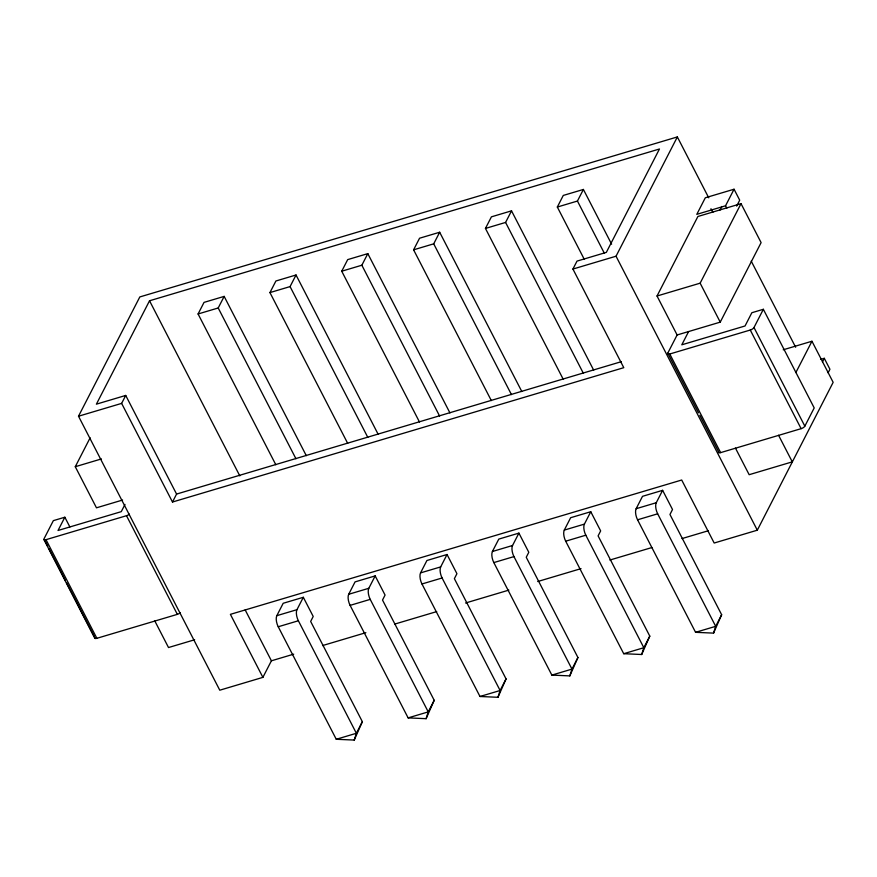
<?xml version="1.0" encoding="UTF-8"?>
<svg xmlns="http://www.w3.org/2000/svg" width="877" height="877" viewBox="0 0 877 877"><rect width="100%" height="100%" fill="white"/><g stroke="black" fill="none" stroke-linecap="round" stroke-linejoin="round"><path stroke-width="1.32" d="M354.242 740.067L356.38 733.282L362.344 721.683L310.655 621.442L313.21 616.465L303.321 597.292L283.194 603.277L276.825 615.676A8.353 3.552 73.4 0 0 278.239 626.759L336.264 739.278L354.242 740.067L362.344 721.683M426.112 718.68L428.239 711.894L434.203 700.295L382.515 600.043L385.069 595.077L375.181 575.904L355.064 581.889L348.695 594.277A8.353 3.552 73.4 0 0 350.109 605.371L408.123 717.879L426.112 718.68L434.203 700.295M497.972 697.292L500.109 690.506L506.062 678.908L454.374 578.656L456.928 573.69L447.04 554.505L426.924 560.502L420.554 572.889A8.353 3.552 73.4 0 0 421.969 583.972L479.982 696.491L497.972 697.292L506.062 678.908M569.831 675.893L571.968 669.107L577.932 657.509L526.244 557.268L528.798 552.291L518.91 533.117L498.783 539.103L492.414 551.501A8.353 3.552 73.4 0 0 493.828 562.585L551.852 675.104L569.831 675.893L577.932 657.509M641.701 654.505L643.828 647.719L649.791 636.121L598.103 535.88L600.657 530.903L590.769 511.729L570.642 517.715L564.284 530.103A8.353 3.552 73.4 0 0 565.698 541.197L623.711 653.705L641.701 654.505L649.791 636.121M713.56 633.117L715.698 626.331L721.65 614.733L669.962 514.481L672.516 509.515L662.628 490.331L642.512 496.327L636.143 508.715A8.353 3.552 73.4 0 0 637.557 519.798L695.571 632.317L713.56 633.117L721.65 614.733M293.707 654.165L271.41 660.798L262.892 677.362L219.776 690.199L78.513 416.224L139.816 296.941L677.351 136.933L708.737 197.818M172.484 502.028L623.777 367.682L572.922 269.053L577.011 261.105L606.336 252.379L659.46 148.991L149.529 300.778L96.393 404.165L125.718 395.439L176.573 494.069L172.484 502.028L121.629 403.387L125.718 395.439M122.594 500.033L96.47 507.816L75.279 466.717L90.134 437.798M69.875 526.967L64.843 517.222L58.035 530.475L121.278 511.653L124.994 504.428M275.816 464.744L198.081 313.977L204.045 302.379L224.161 296.393L306.292 455.667M198.081 313.977L218.209 307.98L224.161 296.393M347.687 443.345L269.941 292.589L275.904 280.991L296.031 274.994L378.151 434.279M269.941 292.589L290.068 286.593L296.031 274.994M419.469 421.98L341.734 271.212L347.687 259.614L367.814 253.628L449.934 412.903M341.734 271.212L361.85 265.227L367.814 253.628M491.328 400.592L413.593 249.824L419.557 238.226L439.673 232.241L521.804 391.515M413.593 249.824L433.709 243.839L439.673 232.241M563.198 379.204L485.452 228.437L491.416 216.838L511.532 210.842L593.663 370.127M336.264 739.278L356.38 733.282L298.366 620.763A8.353 3.552 73.4 0 1 296.952 609.679L303.321 597.292M485.452 228.437L505.58 222.44L511.532 210.842M584.279 259.329L557.323 207.038L563.275 195.439L583.402 189.454L611.609 244.168M408.123 717.879L428.239 711.894L370.226 599.375A8.353 3.552 73.4 0 1 368.811 588.292L375.181 575.904M557.323 207.038L577.439 201.052L583.402 189.454M479.982 696.491L500.109 690.506L442.096 577.987A8.353 3.552 73.4 0 1 440.682 566.904L447.04 554.505M572.922 269.053L616.038 256.216L677.351 136.933M551.852 675.104L571.968 669.107L513.955 556.599A8.353 3.552 73.4 0 1 512.541 545.505L518.91 533.117M677.121 334.97L657.026 296.009L697.895 216.487L741.021 203.65L761.104 242.611L720.236 322.133L677.121 334.97L667.748 353.19L698.509 412.859M720.028 210.052L721.848 206.501M734.06 189.224L705.316 197.774L696.798 214.35L725.542 205.788L734.06 189.224L739.706 200.186L736.669 206.095M657.026 296.009L700.142 283.172L741.021 203.65M623.711 653.705L643.828 647.719L585.814 535.2A8.353 3.552 73.4 0 1 584.4 524.117L590.769 511.729M688.609 331.55L681.802 344.804L745.044 325.981L751.852 312.727L763.352 309.296L814.207 407.937L804.845 426.156A3.267 1.195 -27.3 0 1 801.118 428.667L720.631 452.631A3.431 1.261 -27.3 0 1 718.603 451.83L699.769 415.292M695.571 632.317L715.698 626.331L657.673 513.812A8.353 3.552 73.4 0 1 656.259 502.729L662.628 490.331M667.748 353.19A3.431 1.261 -27.3 0 0 669.776 354.001L750.263 330.037A3.267 1.195 -27.3 0 0 753.99 327.527L763.352 309.296M795.856 372.572L811.959 341.241L833.15 382.339L757.311 530.19L714.185 543.027L681.703 480.015L230.399 614.349L262.892 677.362M822.462 361.85L824.281 358.298L829.938 369.261L828.107 372.813M78.513 416.224L121.629 403.387M75.279 466.717L101.414 458.934M64.843 517.222L53.354 520.642L43.982 538.873A3.267 1.195 -27.3 0 0 46.01 539.673L126.496 515.709A3.431 1.261 -27.3 0 0 129.379 514.141M176.573 494.069L621.311 361.686M783.216 349.791L811.959 341.241M820.554 359.406L824.281 358.298M94.837 637.502A3.267 1.195 -27.3 0 0 96.865 638.303L177.351 614.349A3.431 1.261 -27.3 0 0 180.234 612.771M194.639 639.761L168.516 647.533L154.801 620.949M276.825 615.676L296.952 609.679M348.695 594.277L368.811 588.292M420.554 572.889L440.682 566.904M492.414 551.501L512.541 545.505M564.284 530.103L584.4 524.117M636.143 508.715L656.259 502.729M278.239 626.759L298.366 620.763M350.109 605.371L370.226 599.375M421.969 583.972L442.096 577.987M493.828 562.585L513.955 556.599M565.698 541.197L585.814 535.2M637.557 519.798L657.673 513.812M322.572 645.571L365.862 632.679M394.727 624.095L436.713 611.598M465.566 603.003L508.868 590.111M537.722 581.528L581.023 568.636M609.877 560.041L651.863 547.555M682.032 538.566L708.276 530.76M725.542 205.788L726.803 208.222M751.227 261.116L795.636 347.237M710.962 208.737L712.837 212.377M753.99 327.527L804.845 426.156M750.263 330.037L801.118 428.667M700.142 283.172L720.236 322.133M778.568 435.266L792.282 461.861L749.166 474.698L735.452 448.103M669.776 354.001L720.631 452.631M616.038 256.216L757.311 530.19M577.439 201.052L604.396 253.332M505.58 222.44L583.315 373.207M433.709 243.839L511.455 394.606M361.85 265.227L439.585 415.994M290.068 286.593L367.803 437.36M218.209 307.98L295.944 458.748M149.529 300.778L239.805 475.871M245.165 609.899L271.41 660.798M126.496 515.709L177.351 614.349M46.01 539.673L96.865 638.303M44.606 540.089L47.753 546.174M49.002 548.607L65.326 580.267M66.586 582.712L94.212 636.285M43.927 539.596L94.782 638.226"/></g></svg>
